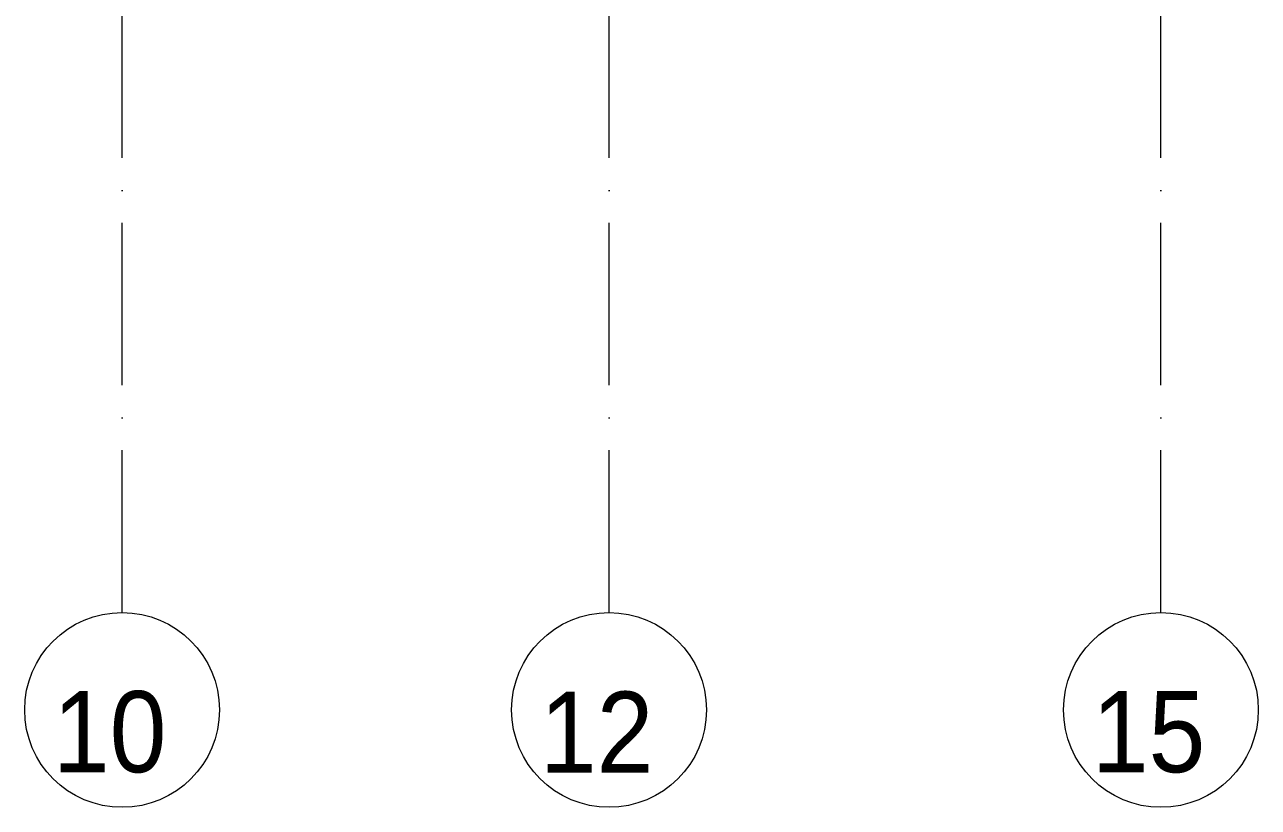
# Model space of a CAD drawing. Header units: millimetres. Extents: x -6467 to 106027, y -7090 to 195095.
# Drawn here: x 16450 to 24050, y -7090 to -2268 of the extents above; entities that cross this region are included whole.
import ezdxf

# ---------------------------------------------------------------- set-up
doc = ezdxf.new("R2010")
doc.units = ezdxf.units.MM
doc.linetypes.add('50_200_ШТРИХ_1Т_ш5_п1_п1_', pattern=[1400, 1000, -200, 0, -200])
for name, color, linetype, lineweight, true_color in [('Оси-1', 7, 'Continuous', 20, 0xaaaaaa), ('Оси-2', 7, 'Continuous', 9, 0xaaaaaa), ('Оси-3', 7, '50_200_ШТРИХ_1Т_ш5_п1_п1_', 9, 0xaaaaaa)]:
    doc.layers.add(name, color=color, linetype=linetype, lineweight=lineweight, true_color=true_color)
doc.styles.add('Arial', font='arial.ttf', dxfattribs={"width": 0.9, "height": 500})

# ---------------------------------------------------------------- blocks, each defined once
blk = doc.blocks.new('Ось сетки - Круг_Ø6_00__ISO-2_5_0_9K_-17386508-АИ_План этажа Радиаторы_2')
at = {"layer": 'Оси-1'}
blk.add_circle((0, 0), 3, dxfattribs=at)

msp = doc.modelspace()

# ---------------------------------------------------------------- linework, layer by layer
at = {"layer": 'Оси-3'}
for p, q in [((17050, -5889.7), (17050, 49636.1)), ((20050, -5889.7), (20050, 49636.1)), ((23450, -5889.7), (23450, 49636.1))]:
    msp.add_line(p, q, dxfattribs=at)

# ---------------------------------------------------------------- block references
at = {"layer": 'Оси-1', "xscale": 199.9999999999999, "yscale": 199.9999999999999, "zscale": 199.9999999999999}
for p in [(17050, -6489.7), (20050, -6489.7), (23450, -6489.7)]:
    msp.add_blockref('Ось сетки - Круг_Ø6_00__ISO-2_5_0_9K_-17386508-АИ_План этажа Радиаторы_2', p, dxfattribs=at)

# ---------------------------------------------------------------- texts
at = {"layer": 'Оси-2', "char_height": 500, "width": 702, "attachment_point": 5, "line_spacing_factor": 0.936439, "style": 'Arial'}
for s, insert in [('\\pxqc,t4.572,9.144,13.716,18.288,22.86,27.432,32.004,36.576,41.148,45.72,50.292,54.864,59.436,64.008,68.58,73.152,77.724,82.296,86.868,91.44,96.012,100.584,105.156,109.728,114.3,118.872,123.444,128.016,132.588,137.16,141.732,146.304;{10}', (16974, -6627.2)), ('\\pxqc,t4.572,9.144,13.716,18.288,22.86,27.432,32.004,36.576,41.148,45.72,50.292,54.864,59.436,64.008,68.58,73.152,77.724,82.296,86.868,91.44,96.012,100.584,105.156,109.728,114.3,118.872,123.444,128.016,132.588,137.16,141.732,146.304;{12}', (19974, -6627.2)), ('\\pxqc,t4.572,9.144,13.716,18.288,22.86,27.432,32.004,36.576,41.148,45.72,50.292,54.864,59.436,64.008,68.58,73.152,77.724,82.296,86.868,91.44,96.012,100.584,105.156,109.728,114.3,118.872,123.444,128.016,132.588,137.16,141.732,146.304;{15}', (23374, -6627.2))]:
    msp.add_mtext(s, dxfattribs=dict(at, insert=insert))

doc.saveas('drawing.dxf')
